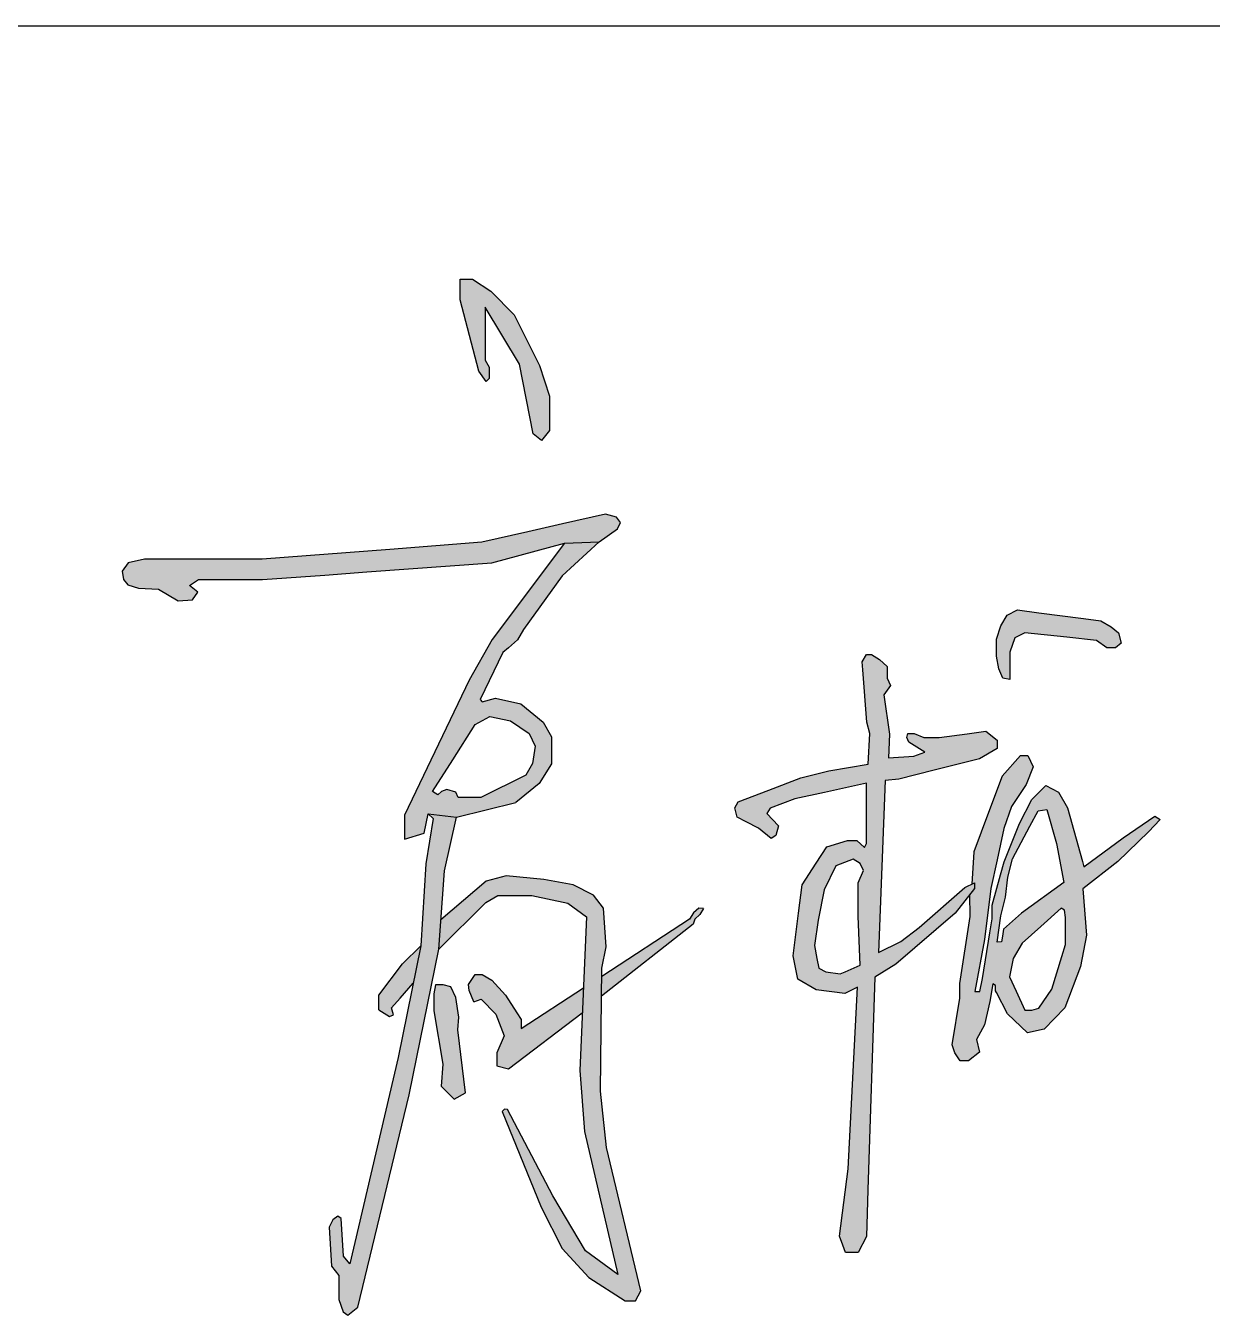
# Model space of a CAD drawing. Extents: x 33088 to 140010, y 13737 to 369010.
# Drawn here: x 119172 to 120070, y 105543 to 106520 of the extents above; entities that cross this region are included whole.
import ezdxf

# ---------------------------------------------------------------- set-up
doc = ezdxf.new("R2010")
doc.units = 0
doc.header["$LTSCALE"] = 1000
doc.header["$MEASUREMENT"] = 0
doc.layers.get('0').update_dxf_attribs({"linetype": 'CONTINUOUS'})
doc.layers.add('PUB_TITLE', color=4, linetype='CONTINUOUS')

msp = doc.modelspace()

# ---------------------------------------------------------------- hatches: boundary and pattern name
h = msp.add_hatch(color=256)
h.paths.add_polyline_path([(119523.82, 106318.91), (119509.95, 106328.07), (119500.55, 106328.07), (119500.55, 106312.33), (119514.65, 106258.33), (119520.29, 106250.58), (119522.65, 106252.64), (119522.65, 106255.68), (119522.65, 106261.3), (119519.61, 106266.69), (119519.61, 106278.17), (119519.61, 106306.75), (119545.65, 106263.48), (119555.97, 106210.78), (119562.3, 106205.83), (119568.23, 106213.25), (119568.23, 106239.31), (119560.71, 106262.56), (119541.44, 106301.06)])
h.paths.add_polyline_path([(119579.57, 106128.03), (119605.89, 106129.1), (119619.87, 106138.85), (119622.06, 106143.62), (119619.08, 106147.72), (119610.66, 106150.13), (119577.99, 106142.66), (119551.74, 106136.66), (119517.05, 106128.72), (119447.49, 106123.33), (119350.77, 106115.82), (119261.72, 106115.82), (119249.21, 106113.26), (119244.61, 106106.94), (119245.68, 106100.55), (119249.09, 106096.52), (119257.05, 106093.94), (119272.31, 106093.24), (119287.19, 106084.34), (119297.91, 106085.12), (119302.1, 106090.87), (119295.56, 106096.1), (119302.62, 106100.55), (119351.02, 106100.55), (119398.1, 106103.94), (119429.92, 106106.24), (119524.67, 106113.08)])
h.paths.add_polyline_path([(119532.98, 106045.36), (119537.14, 106048.9), (119544.06, 106054.79), (119548.68, 106062.74), (119577.73, 106103.39), (119605.89, 106129.1), (119579.57, 106128.03), (119524.9, 106055.11), (119507.34, 106024.32), (119475.69, 105957.93), (119458.57, 105922.03), (119458.57, 105903.95), (119473.34, 105908.39), (119476.41, 105923.05), (119497.75, 105920.61), (119542.81, 105931.69), (119560.33, 105946.07), (119569.89, 105960.86), (119569.89, 105981.34), (119563.51, 105992.49), (119546.67, 106006.4), (119527.44, 106010.75), (119517.21, 106007.82), (119515.84, 106009.67)])
h.paths.add_polyline_path([(119523.11, 105996.91), (119538.75, 105993.51), (119552.87, 105983.81), (119557.4, 105974.24), (119555.51, 105961.14), (119550.34, 105952.45), (119539.12, 105946.84), (119527.32, 105940.95), (119516.19, 105935.39), (119499.01, 105935.39), (119497.45, 105939.51), (119490.63, 105941.49), (119486.55, 105940.07), (119483.64, 105937.41), (119479.6, 105939.97), (119494.99, 105963.99), (119512.09, 105990.67)], flags=16)
h.paths.add_polyline_path([(119488.82, 105879.93), (119497.75, 105920.61), (119476.41, 105923.05), (119480.1, 105919.54), (119474.55, 105885.21), (119470.82, 105823.24), (119453.73, 105738.49), (119417.07, 105582.21), (119412.19, 105588.23), (119410.52, 105616.54), (119407.88, 105618.3), (119404.16, 105615.66), (119401.32, 105609.99), (119403.25, 105580.66), (119408.77, 105573.4), (119408.77, 105555.38), (119412.02, 105545.87), (119415.59, 105543.42), (119423.15, 105549.58), (119462.09, 105710.21), (119484.39, 105820.6)])
h.paths.add_polyline_path([(119586.2, 105869.27), (119564.02, 105873.28), (119535.34, 105876.24), (119520.28, 105872.22), (119486.05, 105842.81), (119484.39, 105820.6), (119520.15, 105855.85), (119529.25, 105861.25), (119554.8, 105861.25), (119582.08, 105855.36), (119596.33, 105845.05), (119591.12, 105728.71), (119594.73, 105682.41), (119619.93, 105574.27), (119595.41, 105592.16), (119570.88, 105633.85), (119536.41, 105699.24), (119534.3, 105699.38), (119532.36, 105697.64), (119561.96, 105625.33), (119577.88, 105593.93), (119598.12, 105572.07), (119625.47, 105554.3), (119633.41, 105554.3), (119637.51, 105561.97), (119611.5, 105670.45), (119606.76, 105712.99), (119607.96, 105806.34), (119611.27, 105822.33), (119609.16, 105851.76), (119601.7, 105861.62)])
h.paths.add_polyline_path([(119470.82, 105823.24), (119456.88, 105809.6), (119439.14, 105785.67), (119439.14, 105774.66), (119447.21, 105769.55), (119450.17, 105770.88), (119448.61, 105776.18), (119455.21, 105783.62), (119465.08, 105794.76)], flags=17)
h.paths.add_polyline_path([(119593.08, 105772.51), (119593.92, 105791.25), (119546.73, 105760.65), (119546.73, 105767.46), (119543.62, 105772.27), (119534.82, 105785.88), (119524.52, 105797.17), (119517.38, 105801.48), (119512.06, 105801.48), (119506.91, 105793.85), (119507.4, 105789.32), (119510.89, 105780.81), (119516.58, 105782.7), (119527.72, 105771.33), (119533.88, 105754.99), (119528.43, 105742.21), (119528.43, 105732.26), (119537.29, 105729.89)], flags=17)
h.paths.add_polyline_path([(119498.78, 105759.51), (119499.54, 105769.12), (119497.31, 105783.99), (119493.59, 105792.03), (119487.64, 105793.7), (119481.96, 105793.7), (119480.77, 105786.84), (119480.77, 105773.89), (119487.57, 105733.57), (119486.13, 105716.8), (119496.15, 105707.08), (119504.69, 105711.8)])
h.paths.add_polyline_path([(119677.12, 105839.53), (119678.34, 105843.26), (119682.16, 105846.75), (119684.86, 105851.28), (119681.28, 105851.77), (119677.26, 105848.07), (119674.37, 105843.33), (119607.88, 105799.83), (119607.69, 105784.9)])
for color, points in [(250, [(119523.82, 106318.91), (119509.95, 106328.07), (119500.55, 106328.07), (119500.55, 106312.33), (119514.65, 106258.33), (119520.29, 106250.58), (119522.65, 106252.64), (119522.65, 106255.68), (119522.65, 106261.3), (119519.61, 106266.69), (119519.61, 106278.17), (119519.61, 106306.75), (119545.65, 106263.48), (119555.97, 106210.78), (119562.3, 106205.83), (119568.23, 106213.25), (119568.23, 106239.31), (119560.71, 106262.56), (119541.44, 106301.06)]), (256, [(119244.61, 106106.94), (119245.68, 106100.55), (119249.09, 106096.52), (119257.05, 106093.94), (119272.31, 106093.24), (119287.19, 106084.34), (119297.91, 106085.12), (119302.1, 106090.87), (119295.56, 106096.1), (119302.62, 106100.55), (119351.02, 106100.55), (119398.1, 106103.94), (119429.92, 106106.24), (119524.67, 106113.08), (119579.57, 106128.03), (119605.89, 106129.1), (119619.87, 106138.85), (119622.06, 106143.62), (119619.08, 106147.72), (119610.66, 106150.13), (119577.99, 106142.66), (119551.74, 106136.66), (119517.05, 106128.72), (119447.49, 106123.33), (119350.77, 106115.82), (119261.72, 106115.82), (119249.21, 106113.26)]), (250, [(119993.65, 106064.64), (119985.61, 106069.25), (119972.68, 106070.94), (119938.79, 106075.35), (119922.62, 106077.46), (119914.88, 106073.42), (119909.96, 106065.34), (119906.62, 106055.33), (119906.62, 106042.5), (119908.37, 106032.97), (119911.62, 106025.72), (119916.92, 106024.84), (119916.92, 106036.01), (119916.92, 106045.52), (119920.62, 106056.38), (119928.23, 106060.21), (119959.91, 106056.75), (119982.51, 106054.28), (119990.29, 106048.85), (119996.72, 106048.85), (120001.04, 106052.43), (119999.19, 106060.21)]), (256, [(119906.62, 106042.5), (119908.37, 106032.97), (119911.62, 106025.72), (119916.92, 106024.84), (119916.92, 106036.01), (119916.92, 106045.52), (119920.62, 106056.38), (119928.23, 106060.21), (119959.91, 106056.75), (119982.51, 106054.28), (119990.29, 106048.85), (119996.72, 106048.85), (120001.04, 106052.43), (119999.19, 106060.21), (119993.65, 106064.64), (119985.61, 106069.25), (119972.68, 106070.94), (119938.79, 106075.35), (119922.62, 106077.46), (119914.88, 106073.42), (119909.96, 106065.34), (119906.62, 106055.33)]), (256, [(119607.88, 105799.83), (119607.69, 105784.9), (119677.12, 105839.53), (119678.34, 105843.26), (119682.16, 105846.75), (119684.86, 105851.28), (119681.28, 105851.77), (119677.26, 105848.07), (119674.37, 105843.33)])]:
    msp.add_hatch(color=color).paths.add_polyline_path(points)
h = msp.add_hatch(color=256)
h.paths.add_polyline_path([(119821.51, 106013.1), (119826.46, 106020.16), (119823.96, 106025.94), (119824.01, 106034.7), (119818.05, 106039.96), (119812.06, 106043.84), (119808.18, 106043.84), (119804.96, 106038.29), (119805.43, 106032.21), (119808.5, 105992.6), (119810.69, 105983.93), (119809.48, 105960.77), (119779.76, 105955.72), (119758.64, 105950.44), (119734.31, 105941.02), (119711.22, 105932.08), (119708.63, 105927.61), (119710.41, 105920.63), (119717.28, 105917.08), (119726.52, 105912.33), (119736.19, 105904.4), (119739.56, 105906.66), (119741.54, 105914.08), (119732.7, 105923.28), (119735.3, 105927.45), (119754.01, 105934.46), (119776.44, 105939.36), (119808.32, 105946.32), (119808.32, 105900.61), (119806.68, 105897.58), (119800.85, 105903), (119793.81, 105903), (119778.19, 105898.19), (119770.2, 105885.8), (119759.5, 105869.2), (119756.77, 105847.83), (119752.65, 105815.55), (119756.21, 105798.01), (119770.2, 105789.87), (119791.83, 105787.07), (119801.5, 105791.9), (119794.28, 105654.23), (119787.72, 105603.15), (119790.29, 105596.43), (119792.37, 105591.01), (119801.85, 105591.01), (119808.17, 105603.03), (119809.32, 105638.4), (119814.58, 105799.52), (119830.47, 105809.25), (119875.32, 105847.92), (119890.16, 105866.58), (119890.18, 105870.96), (119882.84, 105867.42), (119848.15, 105837.13), (119834.28, 105826.34), (119817.32, 105818.13), (119822.5, 105948.43), (119832.69, 105949.29), (119859.47, 105956.06), (119893.84, 105964.77), (119907.13, 105972.55), (119907.13, 105978.96), (119898.53, 105985.76), (119884.44, 105983.77), (119863.36, 105980.79), (119851.67, 105980.79), (119844.27, 105983.83), (119839.7, 105983.83), (119838.81, 105980.79), (119840.33, 105977.48), (119852.33, 105969.79), (119844, 105966.74), (119825.05, 105965.6), (119825.79, 105983.36)])
h.paths.add_polyline_path([(119798.27, 105888.72), (119803.42, 105885.37), (119806.1, 105880.23), (119802.08, 105870.84), (119802.08, 105845.58), (119803.42, 105808.48), (119792.09, 105803.42), (119788.45, 105801.88), (119777.52, 105803.42), (119772.26, 105806.32), (119770.78, 105813.57), (119768.79, 105823.29), (119771.65, 105842.46), (119776.13, 105865.48), (119785.07, 105883.81)], flags=16)
h.paths.add_polyline_path([(119993.65, 106064.64), (119985.61, 106069.25), (119972.68, 106070.94), (119938.79, 106075.35), (119922.62, 106077.46), (119914.88, 106073.42), (119909.96, 106065.34), (119906.62, 106055.33), (119906.62, 106042.5), (119908.37, 106032.97), (119911.62, 106025.72), (119916.92, 106024.84), (119916.92, 106036.01), (119916.92, 106045.52), (119920.62, 106056.38), (119928.23, 106060.21), (119959.91, 106056.75), (119982.51, 106054.28), (119990.29, 106048.85), (119996.72, 106048.85), (120001.04, 106052.43), (119999.19, 106060.21)])
h.paths.add_polyline_path([(119912.34, 105911.94), (119918.01, 105928.69), (119929.11, 105945.2), (119934.54, 105958.76), (119930.34, 105967.31), (119924.82, 105967.31), (119911.07, 105951.61), (119900.69, 105924.14), (119889.46, 105894.43), (119887.92, 105869.87), (119890.18, 105870.96), (119890.16, 105866.58), (119886.45, 105861.9), (119886.8, 105845.38), (119878.91, 105794.49), (119878.91, 105783.53), (119873.2, 105748.24), (119875.06, 105742.22), (119879.13, 105735.96), (119885.4, 105735.96), (119893.85, 105742.53), (119891.59, 105752.15), (119897.63, 105763.36), (119901.62, 105781.1), (119903.89, 105794.33), (119905.98, 105792.98), (119905.98, 105789.05), (119906.64, 105787.8), (119915.14, 105771.68), (119930.25, 105757.25), (119942.89, 105760.14), (119958.5, 105776.28), (119970.28, 105807.48), (119974.93, 105831.29), (119971.99, 105866.17), (119998.55, 105887.11), (120021.88, 105909.4), (120030.58, 105918.68), (120026.53, 105921.35), (120002.51, 105904.99), (119972.88, 105882.88), (119971.76, 105886.95), (119960.53, 105927.68), (119953.76, 105939.51), (119944.07, 105944.58), (119933.46, 105933.83), (119924.08, 105915.69), (119912.47, 105886.66), (119909.78, 105876.88), (119903.47, 105853.99), (119903.47, 105843.69), (119901.61, 105832.93), (119896.1, 105798.46), (119894.02, 105788.43), (119890.24, 105788.43), (119897.54, 105828.01), (119902.42, 105866.63), (119907.16, 105888.28)])
h.paths.add_polyline_path([(119925.3, 105901.27), (119931.96, 105913.76), (119938.21, 105925.47), (119944.75, 105926.3), (119952.09, 105900.67), (119957.66, 105870.99), (119925.62, 105847.84), (119912.09, 105835.65), (119911.18, 105830.48), (119910.4, 105826.07), (119907.1, 105825.79), (119910.09, 105845.9), (119913.49, 105859.89), (119915.37, 105875.05), (119918.73, 105888.93)], flags=16)
h.paths.add_polyline_path([(119955.71, 105851.68), (119958.11, 105850.1), (119958.86, 105844.47), (119958.86, 105824.14), (119956.1, 105814.96), (119948.69, 105790.29), (119938.73, 105775.99), (119933.48, 105774.47), (119928.17, 105774.47), (119921.55, 105788.8), (119916.48, 105799.77), (119919.21, 105813.49), (119926.17, 105825.08), (119940.31, 105837.81)], flags=16)
h.paths.add_polyline_path([(120192.99, 106185.04), (120222.5, 106183.45), (120236.33, 106180), (120256.54, 106178.27), (120272.26, 106176.93), (120286.58, 106173.66), (120310.96, 106171.14), (120338.68, 106168.27), (120373.1, 106168.27), (120393.42, 106170.42), (120401.55, 106167.32), (120416.37, 106170.42), (120421.65, 106172.34), (120425.54, 106176), (120425.54, 106180.24), (120420.7, 106183.66), (120416.46, 106185.2), (120364.94, 106183.15), (120353.64, 106182.7), (120346.87, 106181.49), (120266, 106192.24), (120249.03, 106192.24), (120227.65, 106198.68), (120207.97, 106198.68), (120194.74, 106200.18), (120175.81, 106197.33), (120161.23, 106191.81), (120152.69, 106185.11), (120145.28, 106184.15), (120140.47, 106176.77), (120136.57, 106170.94), (120136.57, 106160.5), (120140.1, 106155.1), (120145.27, 106152.81), (120151.73, 106154.43), (120156.85, 106168.42), (120166.81, 106176.22), (120180.82, 106181.61)])
h.paths.add_polyline_path([(120184.83, 106023.94), (120175.29, 106033.84), (120165.01, 106033.84), (120162.01, 106029.68), (120171.88, 106011.6), (120176.87, 106004.78), (120178.9, 105997.03), (120182.21, 105991.25), (120186.32, 105991.62), (120189.5, 105994.43), (120190.62, 106004.89)])
h.paths.add_polyline_path([(120285.89, 106088.45), (120293.51, 106089.83), (120296.42, 106092.5), (120296.58, 106096.02), (120291.3, 106105.75), (120284.73, 106109.23), (120275.42, 106106.65), (120270.91, 106099.22), (120244.25, 105958.98), (120236.92, 105882.59), (120230.76, 105874.51), (120230.76, 105862.65), (120235.61, 105857.3), (120242.5, 105859.46), (120252.32, 105864.82), (120268.28, 105876.81), (120272.87, 105887.77), (120285.99, 105904.69), (120286.3, 105914.57), (120290.43, 105919.19), (120290.43, 105903.62), (120288.62, 105887.65), (120284.95, 105868.06), (120283.19, 105823.81), (120284.26, 105773.62), (120278.11, 105776.36), (120274.92, 105767.71), (120281.07, 105756.1), (120281.07, 105743.12), (120283.04, 105733.75), (120287.78, 105729.41), (120288.97, 105726.09), (120294.5, 105726.09), (120299.16, 105728.15), (120300.98, 105733.99), (120300.74, 105754.12), (120297.65, 105761.28), (120297.65, 105792.23), (120300.14, 105821.7), (120299.16, 105864.57), (120303.19, 105879.89), (120304.14, 105883.5), (120304.14, 105889.97), (120305.54, 105908.81), (120305.03, 105925.95), (120309.86, 105945.86), (120328.58, 105972.19), (120351.33, 105998.23), (120367.42, 106010.5), (120374.51, 106017.73), (120375.42, 106022.7), (120374.15, 106029.07), (120359.13, 106032.07), (120344.32, 106032.07), (120307.93, 106033.45), (120292.13, 106027.57), (120279.1, 106025.01), (120270.75, 106025.01), (120270.75, 106030.13)])
h.paths.add_polyline_path([(120271.11, 106011.04), (120297.65, 106010.62), (120300.44, 106005.87), (120303.38, 106005.87), (120311.89, 106005.86), (120305.75, 106012.57), (120308.69, 106020.25), (120347.66, 106018.3), (120349.98, 106014.75), (120337.81, 106000.89), (120332.15, 105998.35), (120323.47, 105989.87), (120314.4, 105977.38), (120312.19, 105977.38), (120311.34, 105982.04), (120314.7, 105986.07), (120314.7, 105990.55), (120307.76, 105995.25), (120299.5, 105994.49), (120296.31, 105986.17), (120297.72, 105976.78), (120295.93, 105948.92), (120285.49, 105930.8), (120268.64, 105901.57), (120252.33, 105881.55), (120249.14, 105882.44), (120252.7, 105891.45), (120252.22, 105903.82), (120255.21, 105907.51), (120255.5, 105918.81), (120254.59, 105927.15), (120259.34, 105932.72), (120259.34, 105946.44), (120260.77, 105966.46), (120267.2, 106005.59)], flags=16)
h.paths.add_polyline_path([(120180.85, 105881.84), (120172.8, 105890.21), (120172.8, 105899.24), (120176.51, 105912.04), (120177.7, 105913.45), (120183.14, 105913.45), (120185.5, 105919.48), (120183, 105927.43), (120178.87, 105929.93), (120160.17, 105922.43), (120157.37, 105913.74), (120155.75, 105898.29), (120157.81, 105885.63), (120174.17, 105868.32), (120184.62, 105862.73), (120197, 105858.32), (120212.31, 105852.85), (120224.1, 105850.37), (120222.8, 105845.51), (120174.87, 105778.98), (120153.34, 105749.1), (120138.11, 105721.85), (120120.87, 105690.98), (120120.87, 105675.12), (120124.38, 105664.57), (120137.32, 105661.4), (120159.77, 105661.4), (120188.31, 105661.4), (120213.4, 105661.4), (120256.46, 105668.53), (120270.86, 105670.91), (120301.23, 105670.91), (120341.12, 105670.91), (120370.18, 105677.46), (120398.97, 105677.46), (120405.05, 105683.27), (120408.15, 105686.23), (120408.15, 105695.67), (120394.48, 105695.67), (120378.1, 105692.24), (120354.86, 105692.24), (120326.85, 105686.17), (120309.54, 105688.01), (120291.8, 105684.36), (120267.55, 105686.45), (120249.55, 105680.97), (120211.91, 105675.38), (120179.44, 105674.12), (120161.68, 105676.21), (120151.49, 105678.99), (120141.42, 105676.79), (120137.14, 105680.26), (120137.14, 105688.82), (120156.11, 105722.1), (120175.64, 105756.34), (120217.71, 105811.58), (120232.13, 105836.06), (120236.41, 105850.01), (120231.8, 105857.2), (120221.45, 105863.11), (120213.15, 105867.85), (120205.39, 105872.28), (120193.34, 105872.28)])
h.paths.add_polyline_path([(120498.78, 105720.07), (120493.99, 105723.74), (120488.16, 105723.74), (120482.87, 105717.63), (120482.87, 105711.51), (120486.44, 105705.5), (120493.38, 105705.5), (120500.21, 105712.12)])
h = msp.add_hatch(color=250)
h.paths.add_polyline_path([(119429.92, 106106.24), (119524.67, 106113.08), (119579.57, 106128.03), (119605.89, 106129.1), (119619.87, 106138.85), (119622.06, 106143.62), (119619.08, 106147.72), (119610.66, 106150.13), (119577.99, 106142.66), (119551.74, 106136.66), (119517.05, 106128.72), (119447.49, 106123.33), (119350.77, 106115.82), (119261.72, 106115.82), (119249.21, 106113.26), (119244.61, 106106.94), (119245.68, 106100.55), (119249.09, 106096.52), (119257.05, 106093.94), (119272.31, 106093.24), (119287.19, 106084.34), (119297.91, 106085.12), (119302.1, 106090.87), (119295.56, 106096.1), (119302.62, 106100.55), (119351.02, 106100.55), (119398.1, 106103.94)])
h.paths.add_polyline_path([(119577.73, 106103.39), (119605.89, 106129.1), (119579.57, 106128.03), (119524.9, 106055.11), (119507.34, 106024.32), (119475.69, 105957.93), (119458.57, 105922.03), (119458.57, 105903.95), (119473.34, 105908.39), (119476.41, 105923.05), (119497.75, 105920.61), (119542.81, 105931.69), (119560.33, 105946.07), (119569.89, 105960.86), (119569.89, 105981.34), (119563.51, 105992.49), (119546.67, 106006.4), (119527.44, 106010.75), (119517.21, 106007.82), (119515.84, 106009.67), (119532.98, 106045.36), (119537.14, 106048.9), (119544.06, 106054.79), (119548.68, 106062.74)])
h.paths.add_polyline_path([(119538.75, 105993.51), (119552.87, 105983.81), (119557.4, 105974.24), (119555.51, 105961.14), (119550.34, 105952.45), (119539.12, 105946.84), (119527.32, 105940.95), (119516.19, 105935.39), (119499.01, 105935.39), (119497.45, 105939.51), (119490.63, 105941.49), (119486.55, 105940.07), (119483.64, 105937.41), (119479.6, 105939.97), (119494.99, 105963.99), (119512.09, 105990.67), (119523.11, 105996.91)], flags=16)
h.paths.add_polyline_path([(119497.75, 105920.61), (119476.41, 105923.05), (119480.1, 105919.54), (119474.55, 105885.21), (119470.82, 105823.24), (119453.73, 105738.49), (119417.07, 105582.21), (119412.19, 105588.23), (119410.52, 105616.54), (119407.88, 105618.3), (119404.16, 105615.66), (119401.32, 105609.99), (119403.25, 105580.66), (119408.77, 105573.4), (119408.77, 105555.38), (119412.02, 105545.87), (119415.59, 105543.42), (119423.15, 105549.58), (119462.09, 105710.21), (119484.39, 105820.6), (119488.82, 105879.93)])
h.paths.add_polyline_path([(119470.82, 105823.24), (119456.88, 105809.6), (119439.14, 105785.67), (119439.14, 105774.66), (119447.21, 105769.55), (119450.17, 105770.88), (119448.61, 105776.18), (119455.21, 105783.62), (119465.08, 105794.76)], flags=17)
h.paths.add_polyline_path([(119586.2, 105869.27), (119564.02, 105873.28), (119535.34, 105876.24), (119520.28, 105872.22), (119486.05, 105842.81), (119484.39, 105820.6), (119520.15, 105855.85), (119529.25, 105861.25), (119554.8, 105861.25), (119582.08, 105855.36), (119596.33, 105845.05), (119591.12, 105728.71), (119594.73, 105682.41), (119619.93, 105574.27), (119595.41, 105592.16), (119570.88, 105633.85), (119536.41, 105699.24), (119534.3, 105699.38), (119532.36, 105697.64), (119561.96, 105625.33), (119577.88, 105593.93), (119598.12, 105572.07), (119625.47, 105554.3), (119633.41, 105554.3), (119637.51, 105561.97), (119611.5, 105670.45), (119606.76, 105712.99), (119607.96, 105806.34), (119611.27, 105822.33), (119609.16, 105851.76), (119601.7, 105861.62)])
h.paths.add_polyline_path([(119543.62, 105772.27), (119534.82, 105785.88), (119524.52, 105797.17), (119517.38, 105801.48), (119512.06, 105801.48), (119506.91, 105793.85), (119507.4, 105789.32), (119510.89, 105780.81), (119516.58, 105782.7), (119527.72, 105771.33), (119533.88, 105754.99), (119528.43, 105742.21), (119528.43, 105732.26), (119537.29, 105729.89), (119593.08, 105772.51), (119593.92, 105791.25), (119546.73, 105760.65), (119546.73, 105767.46)], flags=17)
h.paths.add_polyline_path([(119677.12, 105839.53), (119678.34, 105843.26), (119682.16, 105846.75), (119684.86, 105851.28), (119681.28, 105851.77), (119677.26, 105848.07), (119674.37, 105843.33), (119607.88, 105799.83), (119607.69, 105784.9)])
h.paths.add_polyline_path([(119499.54, 105769.12), (119497.31, 105783.99), (119493.59, 105792.03), (119487.64, 105793.7), (119481.96, 105793.7), (119480.77, 105786.84), (119480.77, 105773.89), (119487.57, 105733.57), (119486.13, 105716.8), (119496.15, 105707.08), (119504.69, 105711.8), (119498.78, 105759.51)])
h = msp.add_hatch(color=256)
h.paths.add_polyline_path([(119515.84, 106009.67), (119532.98, 106045.36), (119537.14, 106048.9), (119544.06, 106054.79), (119548.68, 106062.74), (119577.73, 106103.39), (119605.89, 106129.1), (119579.57, 106128.03), (119524.9, 106055.11), (119507.34, 106024.32), (119475.69, 105957.93), (119458.57, 105922.03), (119458.57, 105903.95), (119473.34, 105908.39), (119476.41, 105923.05), (119497.75, 105920.61), (119542.81, 105931.69), (119560.33, 105946.07), (119569.89, 105960.86), (119569.89, 105981.34), (119563.51, 105992.49), (119546.67, 106006.4), (119527.44, 106010.75), (119517.21, 106007.82)])
h.paths.add_polyline_path([(119523.11, 105996.91), (119538.75, 105993.51), (119552.87, 105983.81), (119557.4, 105974.24), (119555.51, 105961.14), (119550.34, 105952.45), (119539.12, 105946.84), (119527.32, 105940.95), (119516.19, 105935.39), (119499.01, 105935.39), (119497.45, 105939.51), (119490.63, 105941.49), (119486.55, 105940.07), (119483.64, 105937.41), (119479.6, 105939.97), (119494.99, 105963.99), (119512.09, 105990.67)], flags=16)
h.paths.add_polyline_path([(119497.75, 105920.61), (119476.41, 105923.05), (119480.1, 105919.54), (119474.55, 105885.21), (119470.82, 105823.24), (119453.73, 105738.49), (119417.07, 105582.21), (119412.19, 105588.23), (119410.52, 105616.54), (119407.88, 105618.3), (119404.16, 105615.66), (119401.32, 105609.99), (119403.25, 105580.66), (119408.77, 105573.4), (119408.77, 105555.38), (119412.02, 105545.87), (119415.59, 105543.42), (119423.15, 105549.58), (119462.09, 105710.21), (119484.39, 105820.6), (119488.82, 105879.93)])
h.paths.add_polyline_path([(119520.15, 105855.85), (119529.25, 105861.25), (119554.8, 105861.25), (119582.08, 105855.36), (119596.33, 105845.05), (119591.12, 105728.71), (119594.73, 105682.41), (119619.93, 105574.27), (119595.41, 105592.16), (119570.88, 105633.85), (119536.41, 105699.24), (119534.3, 105699.38), (119532.36, 105697.64), (119561.96, 105625.33), (119577.88, 105593.93), (119598.12, 105572.07), (119625.47, 105554.3), (119633.41, 105554.3), (119637.51, 105561.97), (119611.5, 105670.45), (119606.76, 105712.99), (119607.96, 105806.34), (119611.27, 105822.33), (119609.16, 105851.76), (119601.7, 105861.62), (119586.2, 105869.27), (119564.02, 105873.28), (119535.34, 105876.24), (119520.28, 105872.22), (119486.05, 105842.81), (119484.39, 105820.6)])
h.paths.add_polyline_path([(119470.82, 105823.24), (119456.88, 105809.6), (119439.14, 105785.67), (119439.14, 105774.66), (119447.21, 105769.55), (119450.17, 105770.88), (119448.61, 105776.18), (119455.21, 105783.62), (119465.08, 105794.76)], flags=17)
h.paths.add_polyline_path([(119498.78, 105759.51), (119499.54, 105769.12), (119497.31, 105783.99), (119493.59, 105792.03), (119487.64, 105793.7), (119481.96, 105793.7), (119480.77, 105786.84), (119480.77, 105773.89), (119487.57, 105733.57), (119486.13, 105716.8), (119496.15, 105707.08), (119504.69, 105711.8)])
h.paths.add_polyline_path([(119593.08, 105772.51), (119593.92, 105791.25), (119546.73, 105760.65), (119546.73, 105767.46), (119543.62, 105772.27), (119534.82, 105785.88), (119524.52, 105797.17), (119517.38, 105801.48), (119512.06, 105801.48), (119506.91, 105793.85), (119507.4, 105789.32), (119510.89, 105780.81), (119516.58, 105782.7), (119527.72, 105771.33), (119533.88, 105754.99), (119528.43, 105742.21), (119528.43, 105732.26), (119537.29, 105729.89)], flags=17)
h = msp.add_hatch(color=256)
h.paths.add_polyline_path([(119906.62, 106042.5), (119908.37, 106032.97), (119911.62, 106025.72), (119916.92, 106024.84), (119916.92, 106036.01), (119916.92, 106045.52), (119920.62, 106056.38), (119928.23, 106060.21), (119959.91, 106056.75), (119982.51, 106054.28), (119990.29, 106048.85), (119996.72, 106048.85), (120001.04, 106052.43), (119999.19, 106060.21), (119993.65, 106064.64), (119985.61, 106069.25), (119972.68, 106070.94), (119938.79, 106075.35), (119922.62, 106077.46), (119914.88, 106073.42), (119909.96, 106065.34), (119906.62, 106055.33)])
h.paths.add_polyline_path([(119878.91, 105783.53), (119873.2, 105748.24), (119875.06, 105742.22), (119879.13, 105735.96), (119885.4, 105735.96), (119893.85, 105742.53), (119891.59, 105752.15), (119897.63, 105763.36), (119901.62, 105781.1), (119903.89, 105794.33), (119905.98, 105792.98), (119905.98, 105789.05), (119906.64, 105787.8), (119915.14, 105771.68), (119930.25, 105757.25), (119942.89, 105760.14), (119958.5, 105776.28), (119970.28, 105807.48), (119974.93, 105831.29), (119971.99, 105866.17), (119998.55, 105887.11), (120021.88, 105909.4), (120030.58, 105918.68), (120026.53, 105921.35), (120002.51, 105904.99), (119972.88, 105882.88), (119971.76, 105886.95), (119960.53, 105927.68), (119953.76, 105939.51), (119944.07, 105944.58), (119933.46, 105933.83), (119924.08, 105915.69), (119912.47, 105886.66), (119909.78, 105876.88), (119903.47, 105853.99), (119903.47, 105843.69), (119901.61, 105832.93), (119896.1, 105798.46), (119894.02, 105788.43), (119890.24, 105788.43), (119897.54, 105828.01), (119902.42, 105866.63), (119907.16, 105888.28), (119912.34, 105911.94), (119918.01, 105928.69), (119929.11, 105945.2), (119934.54, 105958.76), (119930.34, 105967.31), (119924.82, 105967.31), (119911.07, 105951.61), (119900.69, 105924.14), (119889.46, 105894.43), (119887.92, 105869.87), (119890.18, 105870.96), (119890.16, 105866.58), (119886.45, 105861.9), (119886.8, 105845.38), (119878.91, 105794.49)])
h.paths.add_polyline_path([(119907.1, 105825.79), (119910.09, 105845.9), (119913.49, 105859.89), (119915.37, 105875.05), (119918.73, 105888.93), (119925.3, 105901.27), (119931.96, 105913.76), (119938.21, 105925.47), (119944.75, 105926.3), (119952.09, 105900.67), (119957.66, 105870.99), (119925.62, 105847.84), (119912.09, 105835.65), (119911.18, 105830.48), (119910.4, 105826.07)], flags=16)
h.paths.add_polyline_path([(119916.48, 105799.77), (119919.21, 105813.49), (119926.17, 105825.08), (119940.31, 105837.81), (119957.66, 105853.44), (119958.86, 105844.47), (119958.86, 105824.14), (119956.1, 105814.96), (119948.69, 105790.29), (119937.68, 105774.47), (119928.17, 105774.47), (119921.55, 105788.8)], flags=16)
h = msp.add_hatch(color=250)
h.paths.add_polyline_path([(119821.51, 106013.1), (119826.46, 106020.16), (119823.96, 106025.94), (119824.01, 106034.7), (119818.05, 106039.96), (119812.06, 106043.84), (119808.18, 106043.84), (119804.96, 106038.29), (119805.43, 106032.21), (119808.5, 105992.6), (119810.69, 105983.93), (119809.48, 105960.77), (119779.76, 105955.72), (119758.64, 105950.44), (119734.31, 105941.02), (119711.22, 105932.08), (119708.63, 105927.61), (119710.41, 105920.63), (119717.28, 105917.08), (119726.52, 105912.33), (119736.19, 105904.4), (119739.56, 105906.66), (119741.54, 105914.08), (119732.7, 105923.28), (119735.3, 105927.45), (119754.01, 105934.46), (119776.44, 105939.36), (119808.32, 105946.32), (119808.32, 105900.61), (119806.68, 105897.58), (119800.85, 105903), (119793.81, 105903), (119778.19, 105898.19), (119770.2, 105885.8), (119759.5, 105869.2), (119756.77, 105847.83), (119752.65, 105815.55), (119756.21, 105798.01), (119770.2, 105789.87), (119791.83, 105787.07), (119801.5, 105791.9), (119794.28, 105654.23), (119787.72, 105603.15), (119790.29, 105596.43), (119792.37, 105591.01), (119801.85, 105591.01), (119808.17, 105603.03), (119809.32, 105638.4), (119814.58, 105799.52), (119830.47, 105809.25), (119875.32, 105847.92), (119890.16, 105866.58), (119890.18, 105870.96), (119882.84, 105867.42), (119848.15, 105837.13), (119834.28, 105826.34), (119817.32, 105818.13), (119822.5, 105948.43), (119832.69, 105949.29), (119859.47, 105956.06), (119893.84, 105964.77), (119907.13, 105972.55), (119907.13, 105978.96), (119898.53, 105985.76), (119884.44, 105983.77), (119863.36, 105980.79), (119851.67, 105980.79), (119844.27, 105983.83), (119839.7, 105983.83), (119838.81, 105980.79), (119840.33, 105977.48), (119852.33, 105969.79), (119844, 105966.74), (119825.05, 105965.6), (119825.79, 105983.36)])
h.paths.add_polyline_path([(119798.27, 105888.72), (119803.42, 105885.37), (119806.1, 105880.23), (119802.08, 105870.84), (119802.08, 105845.58), (119803.42, 105808.48), (119792.09, 105803.42), (119788.45, 105801.88), (119777.52, 105803.42), (119772.26, 105806.32), (119770.78, 105813.57), (119768.79, 105823.29), (119771.65, 105842.46), (119776.13, 105865.48), (119785.07, 105883.81)], flags=16)
h = msp.add_hatch(color=250)
h.paths.add_polyline_path([(119912.34, 105911.94), (119918.01, 105928.69), (119929.11, 105945.2), (119934.54, 105958.76), (119930.34, 105967.31), (119924.82, 105967.31), (119911.07, 105951.61), (119900.69, 105924.14), (119889.46, 105894.43), (119887.92, 105869.87), (119890.18, 105870.96), (119890.16, 105866.58), (119886.45, 105861.9), (119886.8, 105845.38), (119878.91, 105794.49), (119878.91, 105783.53), (119873.2, 105748.24), (119875.06, 105742.22), (119879.13, 105735.96), (119885.4, 105735.96), (119893.85, 105742.53), (119891.59, 105752.15), (119897.63, 105763.36), (119901.62, 105781.1), (119903.89, 105794.33), (119905.98, 105792.98), (119905.98, 105789.05), (119906.64, 105787.8), (119915.14, 105771.68), (119930.25, 105757.25), (119942.89, 105760.14), (119958.5, 105776.28), (119970.28, 105807.48), (119974.93, 105831.29), (119971.99, 105866.17), (119998.55, 105887.11), (120021.88, 105909.4), (120030.58, 105918.68), (120026.53, 105921.35), (120002.51, 105904.99), (119972.88, 105882.88), (119971.76, 105886.95), (119960.53, 105927.68), (119953.76, 105939.51), (119944.07, 105944.58), (119933.46, 105933.83), (119924.08, 105915.69), (119912.47, 105886.66), (119909.78, 105876.88), (119903.47, 105853.99), (119903.47, 105843.69), (119901.61, 105832.93), (119896.1, 105798.46), (119894.02, 105788.43), (119890.24, 105788.43), (119897.54, 105828.01), (119902.42, 105866.63), (119907.16, 105888.28)])
h.paths.add_polyline_path([(119925.3, 105901.27), (119931.96, 105913.76), (119938.21, 105925.47), (119944.75, 105926.3), (119952.09, 105900.67), (119957.66, 105870.99), (119925.62, 105847.84), (119912.09, 105835.65), (119911.18, 105830.48), (119910.4, 105826.07), (119907.1, 105825.79), (119910.09, 105845.9), (119913.49, 105859.89), (119915.37, 105875.05), (119918.73, 105888.93)], flags=16)
h.paths.add_polyline_path([(119955.71, 105851.68), (119958.11, 105850.1), (119958.86, 105844.47), (119958.86, 105824.14), (119956.1, 105814.96), (119948.69, 105790.29), (119938.73, 105775.99), (119933.48, 105774.47), (119928.17, 105774.47), (119921.55, 105788.8), (119916.48, 105799.77), (119919.21, 105813.49), (119926.17, 105825.08), (119940.31, 105837.81)], flags=16)

# ---------------------------------------------------------------- linework, layer by layer
for p, q in [((119500.55, 106312.33), (119500.55, 106328.07)), ((119500.55, 106328.07), (119509.95, 106328.07)), ((119509.95, 106328.07), (119523.82, 106318.91)), ((119514.65, 106258.33), (119500.55, 106312.33)), ((119523.82, 106318.91), (119541.44, 106301.06)), ((119545.65, 106263.48), (119519.61, 106306.75)), ((119519.61, 106306.75), (119519.61, 106278.17)), ((119541.44, 106301.06), (119560.71, 106262.56)), ((119519.61, 106278.17), (119519.61, 106266.69)), ((119519.61, 106266.69), (119522.65, 106261.3)), ((119555.97, 106210.78), (119545.65, 106263.48)), ((119520.29, 106250.58), (119514.65, 106258.33)), ((119522.65, 106261.3), (119522.65, 106255.68)), ((119522.65, 106255.68), (119522.65, 106252.64)), ((119560.71, 106262.56), (119568.23, 106239.31)), ((119522.65, 106252.64), (119520.29, 106250.58)), ((119568.23, 106239.31), (119568.23, 106213.25)), ((119562.3, 106205.83), (119555.97, 106210.78)), ((119568.23, 106213.25), (119562.3, 106205.83)), ((119610.66, 106150.13), (119577.99, 106142.66)), ((119619.08, 106147.72), (119610.66, 106150.13)), ((119622.06, 106143.62), (119619.08, 106147.72)), ((119551.74, 106136.66), (119517.05, 106128.72)), ((119577.99, 106142.66), (119551.74, 106136.66)), ((119605.89, 106129.1), (119619.87, 106138.85)), ((119619.87, 106138.85), (119622.06, 106143.62)), ((119517.05, 106128.72), (119447.49, 106123.33)), ((119524.67, 106113.08), (119579.57, 106128.03)), ((119579.57, 106128.03), (119524.9, 106055.11)), ((119605.89, 106129.1), (119577.73, 106103.39)), ((119579.57, 106128.03), (119605.89, 106129.1)), ((119447.49, 106123.33), (119350.77, 106115.82)), ((119249.21, 106113.26), (119244.61, 106106.94)), ((119244.61, 106106.94), (119245.68, 106100.55)), ((119261.72, 106115.82), (119249.21, 106113.26)), ((119350.77, 106115.82), (119261.72, 106115.82)), ((119429.92, 106106.24), (119524.67, 106113.08)), ((119245.68, 106100.55), (119249.09, 106096.52)), ((119295.56, 106096.1), (119302.62, 106100.55)), ((119302.62, 106100.55), (119351.02, 106100.55)), ((119351.02, 106100.55), (119398.1, 106103.94)), ((119398.1, 106103.94), (119429.92, 106106.24)), ((119577.73, 106103.39), (119548.68, 106062.74)), ((119249.09, 106096.52), (119257.05, 106093.94)), ((119257.05, 106093.94), (119272.31, 106093.24)), ((119272.31, 106093.24), (119287.19, 106084.34)), ((119302.1, 106090.87), (119295.56, 106096.1)), ((119297.91, 106085.12), (119302.1, 106090.87)), ((119287.19, 106084.34), (119297.91, 106085.12)), ((119914.88, 106073.42), (119922.62, 106077.46)), ((119922.62, 106077.46), (119938.79, 106075.35)), ((119909.96, 106065.34), (119914.88, 106073.42)), ((119938.79, 106075.35), (119972.68, 106070.94)), ((119972.68, 106070.94), (119985.61, 106069.25)), ((119985.61, 106069.25), (119993.65, 106064.64)), ((119548.68, 106062.74), (119544.06, 106054.79)), ((119906.62, 106055.33), (119909.96, 106065.34)), ((119928.23, 106060.21), (119920.62, 106056.38)), ((119959.91, 106056.75), (119928.23, 106060.21)), ((119993.65, 106064.64), (119999.19, 106060.21)), ((119999.19, 106060.21), (120001.04, 106052.43)), ((119524.9, 106055.11), (119507.34, 106024.32)), ((119537.14, 106048.9), (119532.98, 106045.36)), ((119544.06, 106054.79), (119537.14, 106048.9)), ((119906.62, 106042.5), (119906.62, 106055.33)), ((119920.62, 106056.38), (119916.92, 106045.52)), ((119982.51, 106054.28), (119959.91, 106056.75)), ((119990.29, 106048.85), (119982.51, 106054.28)), ((119996.72, 106048.85), (119990.29, 106048.85)), ((120001.04, 106052.43), (119996.72, 106048.85)), ((119532.98, 106045.36), (119515.84, 106009.67)), ((119804.96, 106038.29), (119808.18, 106043.84)), ((119805.43, 106032.21), (119804.96, 106038.29)), ((119808.18, 106043.84), (119812.06, 106043.84)), ((119812.06, 106043.84), (119818.05, 106039.96)), ((119818.05, 106039.96), (119824.01, 106034.7)), ((119908.37, 106032.97), (119906.62, 106042.5)), ((119916.92, 106045.52), (119916.92, 106036.01)), ((119808.5, 105992.6), (119805.43, 106032.21)), ((119824.01, 106034.7), (119823.96, 106025.94)), ((119911.62, 106025.72), (119908.37, 106032.97)), ((119916.92, 106036.01), (119916.92, 106024.84)), ((119507.34, 106024.32), (119475.69, 105957.93)), ((119826.46, 106020.16), (119821.51, 106013.1)), ((119823.96, 106025.94), (119826.46, 106020.16)), ((119916.92, 106024.84), (119911.62, 106025.72)), ((119515.84, 106009.67), (119517.21, 106007.82)), ((119517.21, 106007.82), (119527.44, 106010.75)), ((119527.44, 106010.75), (119546.67, 106006.4)), ((119821.51, 106013.1), (119825.79, 105983.36)), ((119546.67, 106006.4), (119563.51, 105992.49)), ((119494.99, 105963.99), (119512.09, 105990.67)), ((119512.09, 105990.67), (119523.11, 105996.91)), ((119523.11, 105996.91), (119538.75, 105993.51)), ((119538.75, 105993.51), (119552.87, 105983.81)), ((119563.51, 105992.49), (119569.89, 105981.34)), ((119810.69, 105983.93), (119808.5, 105992.6)), ((119552.87, 105983.81), (119557.4, 105974.24)), ((119569.89, 105981.34), (119569.89, 105960.86)), ((119809.48, 105960.77), (119810.69, 105983.93)), ((119825.79, 105983.36), (119825.05, 105965.6)), ((119838.81, 105980.79), (119839.7, 105983.83)), ((119840.33, 105977.48), (119838.81, 105980.79)), ((119839.7, 105983.83), (119844.27, 105983.83)), ((119844.27, 105983.83), (119851.67, 105980.79)), ((119851.67, 105980.79), (119863.36, 105980.79)), ((119863.36, 105980.79), (119884.44, 105983.77)), ((119884.44, 105983.77), (119898.53, 105985.76)), ((119898.53, 105985.76), (119907.13, 105978.96)), ((119557.4, 105974.24), (119555.51, 105961.14)), ((119852.33, 105969.79), (119840.33, 105977.48)), ((119907.13, 105972.55), (119893.84, 105964.77)), ((119907.13, 105978.96), (119907.13, 105972.55)), ((119479.6, 105939.97), (119494.99, 105963.99)), ((119555.51, 105961.14), (119550.34, 105952.45)), ((119569.89, 105960.86), (119560.33, 105946.07)), ((119779.76, 105955.72), (119809.48, 105960.77)), ((119825.05, 105965.6), (119844, 105966.74)), ((119844, 105966.74), (119852.33, 105969.79)), ((119893.84, 105964.77), (119859.47, 105956.06)), ((119924.82, 105967.31), (119911.07, 105951.61)), ((119924.82, 105967.31), (119930.34, 105967.31)), ((119930.34, 105967.31), (119934.54, 105958.76)), ((119475.69, 105957.93), (119458.57, 105922.03)), ((119550.34, 105952.45), (119539.12, 105946.84)), ((119734.31, 105941.02), (119758.64, 105950.44)), ((119758.64, 105950.44), (119779.76, 105955.72)), ((119859.47, 105956.06), (119832.69, 105949.29)), ((119911.07, 105951.61), (119900.69, 105924.14)), ((119934.54, 105958.76), (119929.11, 105945.2)), ((119490.63, 105941.49), (119486.55, 105940.07)), ((119497.45, 105939.51), (119490.63, 105941.49)), ((119527.32, 105940.95), (119516.19, 105935.39)), ((119539.12, 105946.84), (119527.32, 105940.95)), ((119560.33, 105946.07), (119542.81, 105931.69)), ((119711.22, 105932.08), (119734.31, 105941.02)), ((119808.32, 105946.32), (119776.44, 105939.36)), ((119808.32, 105900.61), (119808.32, 105946.32)), ((119822.5, 105948.43), (119817.32, 105818.13)), ((119832.69, 105949.29), (119822.5, 105948.43)), ((119929.11, 105945.2), (119918.01, 105928.69)), ((119933.46, 105933.83), (119944.07, 105944.58)), ((119944.07, 105944.58), (119953.76, 105939.51)), ((119483.64, 105937.41), (119479.6, 105939.97)), ((119486.55, 105940.07), (119483.64, 105937.41)), ((119499.01, 105935.39), (119497.45, 105939.51)), ((119497.75, 105920.61), (119542.81, 105931.69)), ((119516.19, 105935.39), (119499.01, 105935.39)), ((119708.63, 105927.61), (119711.22, 105932.08)), ((119754.01, 105934.46), (119735.3, 105927.45)), ((119776.44, 105939.36), (119754.01, 105934.46)), ((119924.08, 105915.69), (119933.46, 105933.83)), ((119953.76, 105939.51), (119960.53, 105927.68)), ((119458.57, 105922.03), (119458.57, 105903.95)), ((119473.34, 105908.39), (119476.41, 105923.05)), ((119476.41, 105923.05), (119497.75, 105920.61)), ((119476.41, 105923.05), (119480.1, 105919.54)), ((119710.41, 105920.63), (119708.63, 105927.61)), ((119735.3, 105927.45), (119732.7, 105923.28)), ((119732.7, 105923.28), (119741.54, 105914.08)), ((119900.69, 105924.14), (119889.46, 105894.43)), ((119918.01, 105928.69), (119912.34, 105911.94)), ((119931.96, 105913.76), (119938.21, 105925.47)), ((119938.21, 105925.47), (119944.75, 105926.3)), ((119944.75, 105926.3), (119952.09, 105900.67)), ((119960.53, 105927.68), (119971.76, 105886.95)), ((120002.51, 105904.99), (120026.53, 105921.35)), ((120026.53, 105921.35), (120030.58, 105918.68)), ((119480.1, 105919.54), (119474.55, 105885.21)), ((119488.82, 105879.93), (119497.75, 105920.61)), ((119717.28, 105917.08), (119710.41, 105920.63)), ((119726.52, 105912.33), (119717.28, 105917.08)), ((119736.19, 105904.4), (119726.52, 105912.33)), ((119741.54, 105914.08), (119739.56, 105906.66)), ((119912.34, 105911.94), (119907.16, 105888.28)), ((119912.47, 105886.66), (119924.08, 105915.69)), ((119925.3, 105901.27), (119931.96, 105913.76)), ((120030.58, 105918.68), (120021.88, 105909.4)), ((119458.57, 105903.95), (119473.34, 105908.39)), ((119739.56, 105906.66), (119736.19, 105904.4)), ((119778.19, 105898.19), (119793.81, 105903)), ((119793.81, 105903), (119800.85, 105903)), ((119800.85, 105903), (119806.68, 105897.58)), ((119972.88, 105882.88), (120002.51, 105904.99)), ((120021.88, 105909.4), (119998.55, 105887.11)), ((119770.2, 105885.8), (119778.19, 105898.19)), ((119806.68, 105897.58), (119808.32, 105900.61)), ((119889.46, 105894.43), (119887.92, 105869.87)), ((119918.73, 105888.93), (119925.3, 105901.27)), ((119952.09, 105900.67), (119957.66, 105870.99)), ((119474.55, 105885.21), (119470.82, 105823.24)), ((119759.5, 105869.2), (119770.2, 105885.8)), ((119785.07, 105883.81), (119776.13, 105865.48)), ((119798.27, 105888.72), (119785.07, 105883.81)), ((119803.42, 105885.37), (119798.27, 105888.72)), ((119806.1, 105880.23), (119803.42, 105885.37)), ((119907.16, 105888.28), (119902.42, 105866.63)), ((119909.78, 105876.88), (119912.47, 105886.66)), ((119915.37, 105875.05), (119918.73, 105888.93)), ((119971.76, 105886.95), (119972.88, 105882.88)), ((119998.55, 105887.11), (119971.99, 105866.17)), ((119484.39, 105820.6), (119488.82, 105879.93)), ((119520.28, 105872.22), (119486.05, 105842.81)), ((119535.34, 105876.24), (119520.28, 105872.22)), ((119564.02, 105873.28), (119535.34, 105876.24)), ((119586.2, 105869.27), (119564.02, 105873.28)), ((119802.08, 105870.84), (119806.1, 105880.23)), ((119903.47, 105853.99), (119909.78, 105876.88)), ((119913.49, 105859.89), (119915.37, 105875.05)), ((119601.7, 105861.62), (119586.2, 105869.27)), ((119756.77, 105847.83), (119759.5, 105869.2)), ((119776.13, 105865.48), (119771.65, 105842.46)), ((119802.08, 105845.58), (119802.08, 105870.84)), ((119848.15, 105837.13), (119882.84, 105867.42)), ((119890.16, 105866.58), (119875.32, 105847.92)), ((119882.84, 105867.42), (119890.18, 105870.96)), ((119890.18, 105870.96), (119890.16, 105866.58)), ((119902.42, 105866.63), (119897.54, 105828.01)), ((119957.66, 105870.99), (119925.62, 105847.84)), ((119971.99, 105866.17), (119974.93, 105831.29)), ((119484.39, 105820.6), (119520.15, 105855.85)), ((119520.15, 105855.85), (119529.25, 105861.25)), ((119529.25, 105861.25), (119554.8, 105861.25)), ((119554.8, 105861.25), (119582.08, 105855.36)), ((119582.08, 105855.36), (119596.33, 105845.05)), ((119609.16, 105851.76), (119601.7, 105861.62)), ((119886.8, 105845.38), (119886.45, 105861.9)), ((119903.47, 105843.69), (119903.47, 105853.99)), ((119910.09, 105845.9), (119913.49, 105859.89)), ((119596.33, 105845.05), (119591.12, 105728.71)), ((119674.37, 105843.33), (119607.88, 105799.83)), ((119611.27, 105822.33), (119609.16, 105851.76)), ((119677.26, 105848.07), (119674.37, 105843.33)), ((119678.34, 105843.26), (119677.12, 105839.53)), ((119681.28, 105851.77), (119677.26, 105848.07)), ((119682.16, 105846.75), (119678.34, 105843.26)), ((119684.86, 105851.28), (119681.28, 105851.77)), ((119684.86, 105851.28), (119682.16, 105846.75)), ((119752.65, 105815.55), (119756.77, 105847.83)), ((119803.42, 105808.48), (119802.08, 105845.58)), ((119875.32, 105847.92), (119830.47, 105809.25)), ((119878.91, 105794.49), (119886.8, 105845.38)), ((119901.61, 105832.93), (119903.47, 105843.69)), ((119907.1, 105825.79), (119910.09, 105845.9)), ((119925.62, 105847.84), (119912.09, 105835.65)), ((119955.71, 105851.68), (119940.31, 105837.81)), ((119958.11, 105850.1), (119955.71, 105851.68)), ((119958.86, 105844.47), (119958.11, 105850.1)), ((119958.86, 105824.14), (119958.86, 105844.47)), ((119677.12, 105839.53), (119607.69, 105784.9)), ((119771.65, 105842.46), (119768.79, 105823.29)), ((119834.28, 105826.34), (119848.15, 105837.13)), ((119912.09, 105835.65), (119911.18, 105830.48)), ((119940.31, 105837.81), (119926.17, 105825.08)), ((119817.32, 105818.13), (119834.28, 105826.34)), ((119897.54, 105828.01), (119890.24, 105788.43)), ((119896.1, 105798.46), (119901.61, 105832.93)), ((119910.4, 105826.07), (119907.1, 105825.79)), ((119911.18, 105830.48), (119910.4, 105826.07)), ((119926.17, 105825.08), (119919.21, 105813.49)), ((119956.1, 105814.96), (119958.86, 105824.14)), ((119974.93, 105831.29), (119970.28, 105807.48)), ((119470.82, 105823.24), (119453.73, 105738.49)), ((119456.88, 105809.6), (119470.82, 105823.24)), ((119462.09, 105710.21), (119484.39, 105820.6)), ((119607.96, 105806.34), (119611.27, 105822.33)), ((119756.21, 105798.01), (119752.65, 105815.55)), ((119768.79, 105823.29), (119770.78, 105813.57)), ((119948.69, 105790.29), (119956.1, 105814.96)), ((119439.14, 105785.67), (119456.88, 105809.6)), ((119606.76, 105712.99), (119607.96, 105806.34)), ((119770.78, 105813.57), (119772.26, 105806.32)), ((119772.26, 105806.32), (119777.52, 105803.42)), ((119792.09, 105803.42), (119803.42, 105808.48)), ((119830.47, 105809.25), (119814.58, 105799.52)), ((119919.21, 105813.49), (119916.48, 105799.77)), ((119970.28, 105807.48), (119958.5, 105776.28)), ((119455.21, 105783.62), (119465.08, 105794.76)), ((119506.91, 105793.85), (119512.06, 105801.48)), ((119512.06, 105801.48), (119517.38, 105801.48)), ((119517.38, 105801.48), (119524.52, 105797.17)), ((119524.52, 105797.17), (119534.82, 105785.88)), ((119770.2, 105789.87), (119756.21, 105798.01)), ((119777.52, 105803.42), (119788.45, 105801.88)), ((119788.45, 105801.88), (119792.09, 105803.42)), ((119814.58, 105799.52), (119809.32, 105638.4)), ((119878.91, 105783.53), (119878.91, 105794.49)), ((119894.02, 105788.43), (119896.1, 105798.46)), ((119903.89, 105794.33), (119901.62, 105781.1)), ((119905.98, 105792.98), (119903.89, 105794.33)), ((119916.48, 105799.77), (119921.55, 105788.8)), ((119439.14, 105774.66), (119439.14, 105785.67)), ((119481.96, 105793.7), (119480.77, 105786.84)), ((119480.77, 105786.84), (119480.77, 105773.89)), ((119487.64, 105793.7), (119481.96, 105793.7)), ((119493.59, 105792.03), (119487.64, 105793.7)), ((119497.31, 105783.99), (119493.59, 105792.03)), ((119507.4, 105789.32), (119506.91, 105793.85)), ((119510.89, 105780.81), (119507.4, 105789.32)), ((119534.82, 105785.88), (119543.62, 105772.27)), ((119546.73, 105760.65), (119593.92, 105791.25)), ((119791.83, 105787.07), (119770.2, 105789.87)), ((119801.5, 105791.9), (119791.83, 105787.07)), ((119794.28, 105654.23), (119801.5, 105791.9)), ((119890.24, 105788.43), (119894.02, 105788.43)), ((119905.98, 105789.05), (119905.98, 105792.98)), ((119906.64, 105787.8), (119905.98, 105789.05)), ((119915.14, 105771.68), (119906.64, 105787.8)), ((119921.55, 105788.8), (119928.17, 105774.47)), ((119938.73, 105775.99), (119948.69, 105790.29)), ((119439.14, 105774.66), (119447.21, 105769.55)), ((119448.61, 105776.18), (119455.21, 105783.62)), ((119450.17, 105770.88), (119448.61, 105776.18)), ((119499.54, 105769.12), (119497.31, 105783.99)), ((119510.89, 105780.81), (119516.58, 105782.7)), ((119516.58, 105782.7), (119527.72, 105771.33)), ((119873.2, 105748.24), (119878.91, 105783.53)), ((119901.62, 105781.1), (119897.63, 105763.36)), ((119933.48, 105774.47), (119938.73, 105775.99)), ((119958.5, 105776.28), (119942.89, 105760.14)), ((119447.21, 105769.55), (119450.17, 105770.88)), ((119480.77, 105773.89), (119487.57, 105733.57)), ((119498.78, 105759.51), (119499.54, 105769.12)), ((119527.72, 105771.33), (119533.88, 105754.99)), ((119537.29, 105729.89), (119593.08, 105772.51)), ((119543.62, 105772.27), (119546.73, 105767.46)), ((119546.73, 105767.46), (119546.73, 105760.65)), ((119930.25, 105757.25), (119915.14, 105771.68)), ((119928.17, 105774.47), (119933.48, 105774.47)), ((119504.69, 105711.8), (119498.78, 105759.51)), ((119897.63, 105763.36), (119891.59, 105752.15)), ((119942.89, 105760.14), (119930.25, 105757.25)), ((119533.88, 105754.99), (119528.43, 105742.21)), ((119875.06, 105742.22), (119873.2, 105748.24)), ((119891.59, 105752.15), (119893.85, 105742.53)), ((119453.73, 105738.49), (119417.07, 105582.21)), ((119528.43, 105742.21), (119528.43, 105732.26)), ((119879.13, 105735.96), (119875.06, 105742.22)), ((119885.4, 105735.96), (119879.13, 105735.96)), ((119893.85, 105742.53), (119885.4, 105735.96)), ((119487.57, 105733.57), (119486.13, 105716.8)), ((119528.43, 105732.26), (119537.29, 105729.89)), ((119591.12, 105728.71), (119594.73, 105682.41)), ((119486.13, 105716.8), (119496.15, 105707.08)), ((119423.15, 105549.58), (119462.09, 105710.21)), ((119496.15, 105707.08), (119504.69, 105711.8)), ((119611.5, 105670.45), (119606.76, 105712.99)), ((119534.3, 105699.38), (119532.36, 105697.64)), ((119532.36, 105697.64), (119561.96, 105625.33)), ((119536.41, 105699.24), (119534.3, 105699.38)), ((119570.88, 105633.85), (119536.41, 105699.24)), ((119594.73, 105682.41), (119619.93, 105574.27)), ((119637.51, 105561.97), (119611.5, 105670.45)), ((119787.72, 105603.15), (119794.28, 105654.23)), ((119809.32, 105638.4), (119808.17, 105603.03)), ((119595.41, 105592.16), (119570.88, 105633.85)), ((119407.88, 105618.3), (119404.16, 105615.66)), ((119410.52, 105616.54), (119407.88, 105618.3)), ((119561.96, 105625.33), (119577.88, 105593.93)), ((119404.16, 105615.66), (119401.32, 105609.99)), ((119401.32, 105609.99), (119403.25, 105580.66)), ((119412.19, 105588.23), (119410.52, 105616.54)), ((119790.29, 105596.43), (119787.72, 105603.15)), ((119808.17, 105603.03), (119801.85, 105591.01)), ((119577.88, 105593.93), (119598.12, 105572.07)), ((119619.93, 105574.27), (119595.41, 105592.16)), ((119792.37, 105591.01), (119790.29, 105596.43)), ((119801.85, 105591.01), (119792.37, 105591.01)), ((119403.25, 105580.66), (119408.77, 105573.4)), ((119417.07, 105582.21), (119412.19, 105588.23)), ((119408.77, 105573.4), (119408.77, 105555.38)), ((119598.12, 105572.07), (119625.47, 105554.3)), ((119633.41, 105554.3), (119637.51, 105561.97)), ((119408.77, 105555.38), (119412.02, 105545.87)), ((119625.47, 105554.3), (119633.41, 105554.3)), ((119412.02, 105545.87), (119415.59, 105543.42)), ((119415.59, 105543.42), (119423.15, 105549.58))]:
    msp.add_line(p, q)
at = {"layer": 'PUB_TITLE', "color": 4}
msp.add_line((114843.36, 106519.83), (120893.36, 106519.83), dxfattribs=at)

doc.saveas('drawing.dxf')
